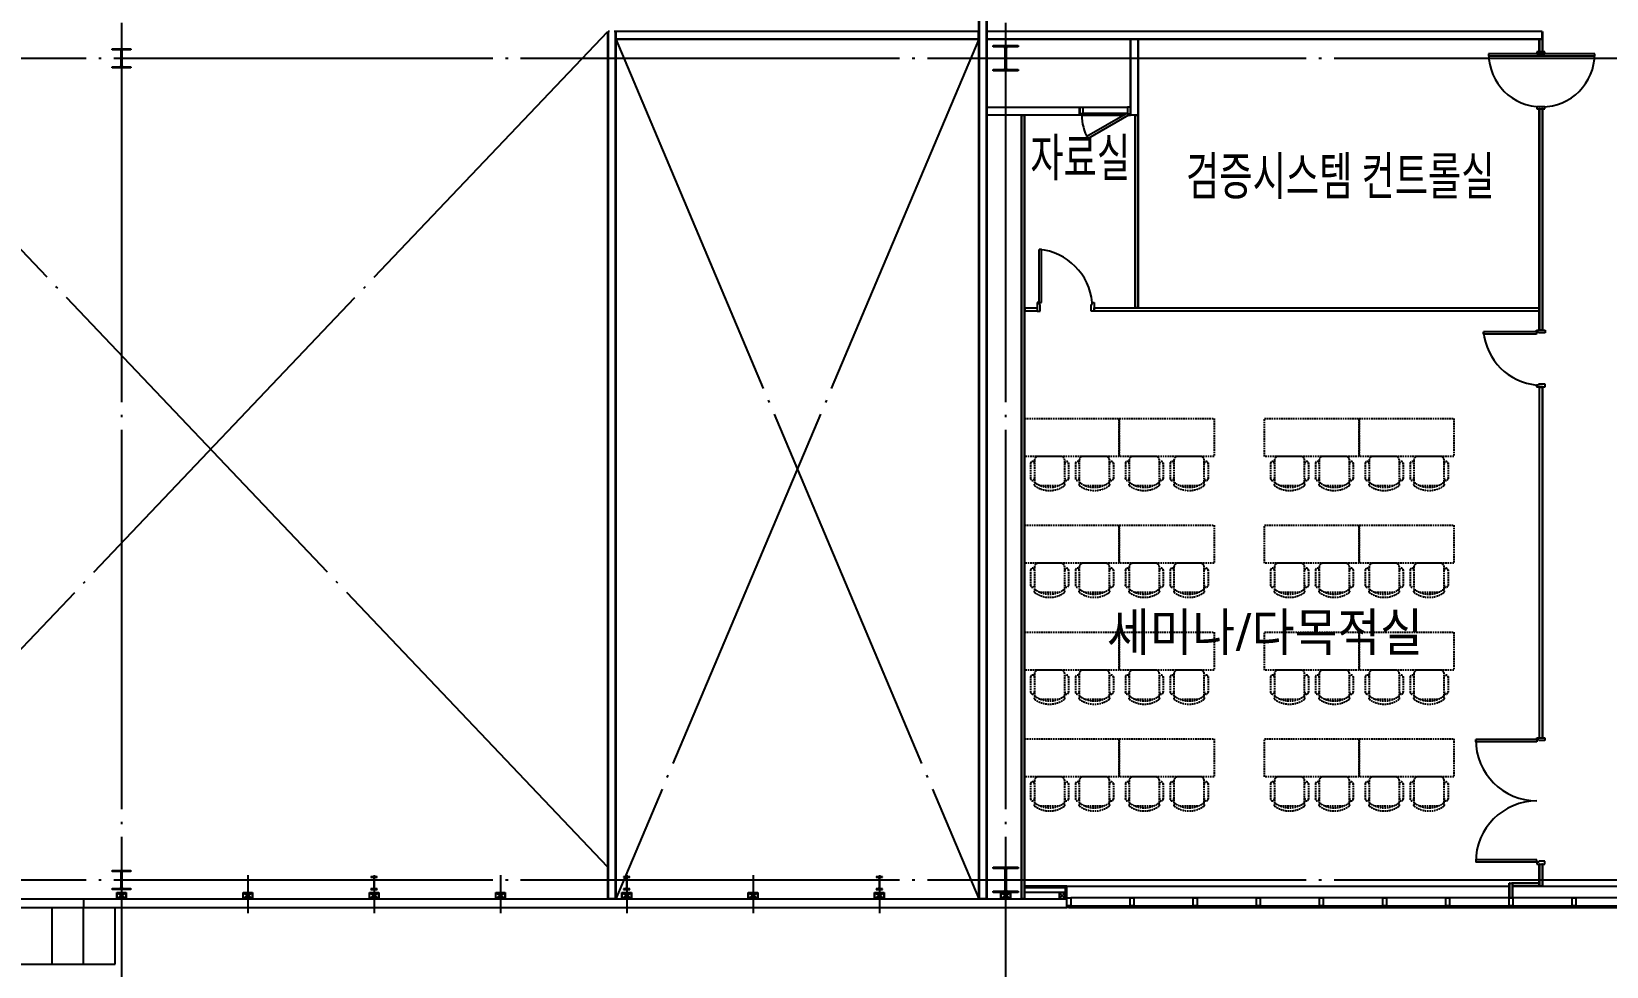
# Model space of a CAD drawing. Header units: millimetres. Extents: x -168200 to 672800, y -7409 to 118800.
# Drawn here: x 244275 to 269214, y 41530 to 56323 of the extents above; entities that cross this region are included whole.
import ezdxf
from ezdxf.enums import TextEntityAlignment as Align

# ---------------------------------------------------------------- set-up
doc = ezdxf.new("R2010")
doc.units = ezdxf.units.MM
doc.header["$LTSCALE"] = 200
doc.linetypes.add('CEN-GAUN', pattern=[32.2, 30, -1, 0.2, -1])
doc.linetypes.add('HIDDEN', pattern=[0.375, 0.25, -0.125])
for name, color, linetype in [('1 BA', 9, 'Continuous'), ('1 CEN', 15, 'CEN-GAUN'), ('1 FUR', 8, 'HIDDEN'), ('1 RM', 8, 'Continuous')]:
    doc.layers.add(name, color=color, linetype=linetype)
doc.styles.add('스타일1', font='malgun.ttf')

msp = doc.modelspace()

# ---------------------------------------------------------------- linework, layer by layer
at = {"layer": '1 BA'}
for p, q in [((259275, 42600), (259275, 56500)), ((259279, 56496), (259279, 42604)), ((259396, 42604), (259396, 56496)), ((259400, 56500), (259400, 42600)), ((253400, 42600), (253400, 56325)), ((253425, 56321), (253404, 56321)), ((253404, 56321), (253404, 42604)), ((253425, 56325), (253425, 56321)), ((253500, 56321), (253500, 56325)), ((253521, 56321), (253500, 56321)), ((253521, 42604), (253521, 56321)), ((253525, 56200), (253525, 56325)), ((253525, 56325), (253525, 42600)), ((259275, 56200), (253525, 56200)), ((259271, 56321), (253529, 56321)), ((253529, 56321), (253529, 56204)), ((253529, 56204), (259271, 56204)), ((259271, 56262.5), (259271, 56321)), ((259275, 56262.5), (259271, 56262.5)), ((259271, 56204), (259271, 56262.5)), ((259271, 56262.5), (259275, 56262.5)), ((259275, 56325), (259275, 56200)), ((259400, 56200), (259400, 56325)), ((268200, 56200), (259400, 56200)), ((268196, 56321), (259404, 56321)), ((259404, 56321), (259404, 56204)), ((259404, 56204), (268196, 56204)), ((261675, 55000), (261675, 56200)), ((261675, 56200), (261800, 56200)), ((261796, 56196), (261679, 56196)), ((261679, 56196), (261679, 55004)), ((261796, 55004), (261796, 56196)), ((261800, 56200), (261800, 55000)), ((268150, 56200), (268200, 56200)), ((268150, 56000), (268150, 56200)), ((268196, 56262.5), (268196, 56321)), ((268200, 56262.5), (268196, 56262.5)), ((268196, 56204), (268196, 56262.5)), ((268196, 56262.5), (268200, 56262.5)), ((268200, 56325), (268200, 56200)), ((268200, 56200), (268200, 56000)), ((245550, 56035), (245550, 56050)), ((245550, 56050), (245850, 56050)), ((245677, 56035), (245550, 56035)), ((245695, 55783), (245695, 56017)), ((245705, 56017), (245705, 55783)), ((245850, 56035), (245723, 56035)), ((245850, 56050), (245850, 56035)), ((259500, 56079), (259500, 56100)), ((259500, 56100), (259900, 56100)), ((259671.5, 56079), (259500, 56079)), ((259693.5, 55743), (259693.5, 56057)), ((259706.5, 56057), (259706.5, 55743)), ((259900, 56079), (259728.5, 56079)), ((259900, 56100), (259900, 56079)), ((269027.5, 55970), (267347.5, 55970)), ((267347.5, 55970), (267347.5, 55940)), ((267347.5, 55940), (269027.5, 55940)), ((268112.5, 56000), (268112.5, 55970)), ((268237.5, 56000), (268112.5, 56000)), ((268112.5, 55970), (268237.5, 55970)), ((268200, 56000), (268150, 56000)), ((268237.5, 55970), (268237.5, 56000)), ((269027.5, 55940), (269027.5, 55970)), ((245550, 55750), (245550, 55765)), ((245550, 55765), (245677, 55765)), ((245850, 55750), (245550, 55750)), ((245723, 55765), (245850, 55765)), ((245850, 55765), (245850, 55750)), ((259500, 55700), (259500, 55721)), ((259500, 55721), (259671.5, 55721)), ((259900, 55700), (259500, 55700)), ((259728.5, 55721), (259900, 55721)), ((259900, 55721), (259900, 55700)), ((259400, 55000), (259400, 55125)), ((259400, 55125), (260875, 55125)), ((260871, 55121), (259404, 55121)), ((259404, 55121), (259404, 55004)), ((260871, 55062.5), (260871, 55121)), ((260875, 55125), (260920, 55125)), ((260875, 55000), (260875, 55125)), ((260875, 55125), (260875, 55000)), ((260920, 55125), (261630, 55125)), ((260920, 55125), (260920, 55125)), ((260920, 55125), (260920, 55125)), ((260920, 55125), (260920, 55030)), ((261675, 55125), (261630, 55125)), ((261630, 55125), (261630, 55125)), ((261630, 55125), (261630, 55125)), ((261630, 55125), (261630, 55030)), ((261675, 55000), (261675, 55125)), ((268112.5, 55130), (268112.5, 55100)), ((268237.5, 55130), (268112.5, 55130)), ((268237.5, 55100), (268237.5, 55130)), ((260875, 55000), (259400, 55000)), ((259404, 55004), (260871, 55004)), ((259950, 42600), (259950, 55001.6)), ((259950, 55001.6), (260000, 55001.6)), ((260000, 55001.6), (260000, 42600)), ((260875, 55062.5), (260871, 55062.5)), ((260871, 55004), (260871, 55062.5)), ((260871, 55062.5), (260875, 55062.5)), ((260905, 55000), (260875, 55000)), ((260920, 55030), (260905, 55030)), ((260905, 55030), (260905, 55000)), ((260905, 55000), (261575, 55000)), ((260920, 55030), (261630, 55030)), ((261627.5, 55030.3), (260986.6, 54660.3)), ((261645, 55000), (261004.1, 54630)), ((261645, 55000), (261627.5, 55030.3)), ((261630, 55030), (261645, 55030)), ((261645, 55030), (261645, 55000)), ((261645, 55000), (261675, 55000)), ((261800, 55000), (261675, 55000)), ((261679, 55004), (261737.5, 55004)), ((261737.5, 55000), (261737.5, 55004)), ((261737.5, 55004), (261796, 55004)), ((261737.5, 55004), (261737.5, 55000)), ((261750, 55000), (261800, 55000)), ((261750, 51950), (261750, 55000)), ((261800, 55000), (261800, 51950)), ((268112.5, 55100), (268237.5, 55100)), ((268150, 55100), (268200, 55100)), ((268150, 51600), (268150, 55100)), ((268200, 55100), (268200, 51600)), ((260986.6, 54660.3), (261004.1, 54630)), ((260230, 52035), (260230, 52875)), ((260265, 52875), (260230, 52875)), ((260265, 52035), (260265, 52875)), ((260000, 51900), (260000, 51950)), ((260000, 51950), (260200, 51950)), ((260200, 51900), (260000, 51900)), ((260230, 52035), (260200, 52035)), ((260200, 52035), (260200, 51900)), ((260200, 51950), (260200, 51900)), ((260200, 51900), (260245, 51900)), ((260230, 52005), (260230, 52035)), ((260230, 52035), (260265, 52035)), ((260245, 52005), (260230, 52005)), ((260245, 51900), (260245, 52005)), ((260245, 51900), (260245, 51900)), ((260245, 51900), (260245, 51900)), ((261055, 51900), (261055, 52005)), ((261055, 52005), (261070, 52005)), ((261100, 51900), (261055, 51900)), ((261055, 51900), (261055, 51900)), ((261055, 51900), (261055, 51900)), ((261070, 52005), (261070, 52035)), ((261070, 52035), (261100, 52035)), ((261100, 52035), (261100, 51900)), ((261100, 51900), (261100, 51950)), ((261100, 51950), (268150, 51950)), ((268150, 51900), (261100, 51900)), ((261800, 51950), (261750, 51950)), ((268150, 51950), (268150, 51900)), ((268107.5, 51570), (267267.5, 51570)), ((267267.5, 51535), (267267.5, 51570)), ((268107.5, 51535), (267267.5, 51535)), ((268107.5, 51570), (268107.5, 51600)), ((268107.5, 51600), (268242.5, 51600)), ((268137.5, 51570), (268107.5, 51570)), ((268107.5, 51570), (268107.5, 51535)), ((268137.5, 51555), (268137.5, 51570)), ((268242.5, 51555), (268137.5, 51555)), ((268200, 51600), (268150, 51600)), ((268242.5, 51600), (268242.5, 51555)), ((268242.5, 51555), (268242.5, 51555)), ((268242.5, 51555), (268242.5, 51555)), ((268137.5, 50730), (268107.5, 50730)), ((268107.5, 50730), (268107.5, 50700)), ((268107.5, 50700), (268242.5, 50700)), ((268242.5, 50745), (268137.5, 50745)), ((268137.5, 50745), (268137.5, 50730)), ((268200, 50700), (268150, 50700)), ((268150, 50700), (268150, 45150)), ((268200, 45150), (268200, 50700)), ((268242.5, 50700), (268242.5, 50745)), ((268242.5, 50745), (268242.5, 50745)), ((268242.5, 50745), (268242.5, 50745)), ((268112.5, 45120), (268112.5, 45150)), ((268112.5, 45150), (268237.5, 45150)), ((268150, 45150), (268200, 45150)), ((268237.5, 45150), (268237.5, 45105)), ((268112.5, 45120), (267142.5, 45120)), ((267142.5, 45085), (267142.5, 45120)), ((268112.5, 45085), (267142.5, 45085)), ((268142.5, 45120), (268112.5, 45120)), ((268112.5, 45120), (268112.5, 45085)), ((268142.5, 45105), (268142.5, 45120)), ((268237.5, 45105), (268142.5, 45105)), ((268237.5, 45105), (268237.5, 45105)), ((268237.5, 45105), (268237.5, 45105)), ((268112.5, 43215), (267142.5, 43215)), ((267142.5, 43215), (267142.5, 43180)), ((268112.5, 43180), (267142.5, 43180)), ((268112.5, 43180), (268112.5, 43215)), ((268142.5, 43180), (268112.5, 43180)), ((268112.5, 43180), (268112.5, 43150)), ((268112.5, 43150), (268237.5, 43150)), ((268237.5, 43195), (268142.5, 43195)), ((268142.5, 43195), (268142.5, 43180)), ((268150, 43150), (268200, 43150)), ((268150, 42800), (268150, 43150)), ((268200, 43150), (268200, 42800)), ((268237.5, 43150), (268237.5, 43195)), ((268237.5, 43195), (268237.5, 43195)), ((268237.5, 43195), (268237.5, 43195)), ((245550, 43035), (245550, 43050)), ((245550, 43050), (245850, 43050)), ((245677, 43035), (245550, 43035)), ((245695, 42783), (245695, 43017)), ((245705, 43017), (245705, 42783)), ((245850, 43035), (245723, 43035)), ((245850, 43050), (245850, 43035)), ((249750, 42950), (249650, 42950)), ((249650, 42950), (249650, 42941)), ((249650, 42941), (249684, 42941)), ((249697, 42928), (249697, 42772)), ((249703, 42772), (249703, 42928)), ((249716, 42941), (249750, 42941)), ((249750, 42941), (249750, 42950)), ((253750, 42950), (253650, 42950)), ((253650, 42950), (253650, 42941)), ((253650, 42941), (253684, 42941)), ((253697, 42928), (253697, 42772)), ((253703, 42772), (253703, 42928)), ((253716, 42941), (253750, 42941)), ((253750, 42941), (253750, 42950)), ((257750, 42950), (257650, 42950)), ((257650, 42950), (257650, 42941)), ((257650, 42941), (257684, 42941)), ((257697, 42928), (257697, 42772)), ((257703, 42772), (257703, 42928)), ((257716, 42941), (257750, 42941)), ((257750, 42941), (257750, 42950)), ((259500, 43079), (259500, 43100)), ((259500, 43100), (259900, 43100)), ((259671.5, 43079), (259500, 43079)), ((259693.5, 42743), (259693.5, 43057)), ((259706.5, 43057), (259706.5, 42743)), ((259900, 43079), (259728.5, 43079)), ((259900, 43100), (259900, 43079)), ((245550, 42750), (245550, 42765)), ((245550, 42765), (245677, 42765)), ((245850, 42750), (245550, 42750)), ((245625, 42600), (245625, 42700)), ((245625, 42700), (245775, 42700)), ((245771, 42604), (245629, 42696)), ((245629, 42604), (245771, 42696)), ((245629, 42604), (245629, 42696)), ((245629, 42696), (245771, 42696)), ((245723, 42765), (245850, 42765)), ((245771, 42696), (245771, 42604)), ((245775, 42700), (245775, 42600)), ((245850, 42765), (245850, 42750)), ((247625, 42600), (247625, 42700)), ((247625, 42700), (247775, 42700)), ((247771, 42604), (247629, 42696)), ((247629, 42604), (247771, 42696)), ((247629, 42604), (247629, 42696)), ((247629, 42696), (247771, 42696)), ((247771, 42696), (247771, 42604)), ((247775, 42700), (247775, 42600)), ((249625, 42600), (249625, 42700)), ((249625, 42700), (249775, 42700)), ((249771, 42604), (249629, 42696)), ((249629, 42604), (249771, 42696)), ((249629, 42604), (249629, 42696)), ((249629, 42696), (249771, 42696)), ((249684, 42759), (249650, 42759)), ((249650, 42759), (249650, 42750)), ((249650, 42750), (249750, 42750)), ((249750, 42759), (249716, 42759)), ((249750, 42750), (249750, 42759)), ((249771, 42696), (249771, 42604)), ((249775, 42700), (249775, 42600)), ((251625, 42600), (251625, 42700)), ((251625, 42700), (251775, 42700)), ((251771, 42604), (251629, 42696)), ((251629, 42604), (251771, 42696)), ((251629, 42604), (251629, 42696)), ((251629, 42696), (251771, 42696)), ((251771, 42696), (251771, 42604)), ((251775, 42700), (251775, 42600)), ((253625, 42600), (253625, 42700)), ((253625, 42700), (253775, 42700)), ((253771, 42604), (253629, 42696)), ((253629, 42604), (253771, 42696)), ((253629, 42604), (253629, 42696)), ((253629, 42696), (253771, 42696)), ((253684, 42759), (253650, 42759)), ((253650, 42759), (253650, 42750)), ((253650, 42750), (253750, 42750)), ((253750, 42759), (253716, 42759)), ((253750, 42750), (253750, 42759)), ((253771, 42696), (253771, 42604)), ((253775, 42700), (253775, 42600)), ((255625, 42600), (255625, 42700)), ((255625, 42700), (255775, 42700)), ((255771, 42604), (255629, 42696)), ((255629, 42604), (255771, 42696)), ((255629, 42604), (255629, 42696)), ((255629, 42696), (255771, 42696)), ((255771, 42696), (255771, 42604)), ((255775, 42700), (255775, 42600)), ((257625, 42600), (257625, 42700)), ((257625, 42700), (257775, 42700)), ((257771, 42604), (257629, 42696)), ((257629, 42604), (257771, 42696)), ((257629, 42604), (257629, 42696)), ((257629, 42696), (257771, 42696)), ((257684, 42759), (257650, 42759)), ((257650, 42759), (257650, 42750)), ((257650, 42750), (257750, 42750)), ((257750, 42759), (257716, 42759)), ((257750, 42750), (257750, 42759)), ((257771, 42696), (257771, 42604)), ((257775, 42700), (257775, 42600)), ((259500, 42700), (259500, 42721)), ((259500, 42721), (259671.5, 42721)), ((259900, 42700), (259500, 42700)), ((259625, 42600), (259625, 42700)), ((259625, 42700), (259775, 42700)), ((259771, 42604), (259629, 42696)), ((259629, 42604), (259771, 42696)), ((259629, 42604), (259629, 42696)), ((259629, 42696), (259771, 42696)), ((259728.5, 42721), (259900, 42721)), ((259771, 42696), (259771, 42604)), ((259775, 42700), (259775, 42600)), ((259900, 42721), (259900, 42700)), ((260670, 42800), (260000, 42800)), ((260657.5, 42787.5), (260000, 42787.5)), ((260645, 42775), (260000, 42775)), ((260545, 42700), (260000, 42700)), ((260640.5, 42695.5), (260549.5, 42604.5)), ((260549.5, 42695.5), (260640.5, 42604.5)), ((260640.5, 42695.5), (260549.5, 42604.5)), ((260549.5, 42695.5), (260640.5, 42604.5)), ((260640.5, 42695.5), (260549.5, 42604.5)), ((260549.5, 42695.5), (260640.5, 42604.5)), ((260640.5, 42695.5), (260549.5, 42604.5)), ((260549.5, 42695.5), (260640.5, 42604.5)), ((260645, 42615), (260645, 42775)), ((260657.5, 42600), (260657.5, 42787.5)), ((260670, 42800), (267675, 42800)), ((260670, 42615), (260670, 42800)), ((267675, 42850), (267725, 42850)), ((267675, 42615), (267675, 42850)), ((267725, 42800), (267725, 42850)), ((267725, 42850), (268150, 42850)), ((267725, 42850), (267725, 42615)), ((267725, 42800), (270425, 42800)), ((268150, 42800), (267725, 42800)), ((268150, 42850), (268150, 42800)), ((268200, 42800), (268150, 42800)), ((209265, 42465), (260670, 42465)), ((209400, 42600), (260670, 42600)), ((245100, 42600), (245100, 42465)), ((245600, 41565), (245600, 42465)), ((245775, 42600), (245625, 42600)), ((245771, 42604), (245629, 42604)), ((247775, 42600), (247625, 42600)), ((247771, 42604), (247629, 42604)), ((249775, 42600), (249625, 42600)), ((249771, 42604), (249629, 42604)), ((251775, 42600), (251625, 42600)), ((251771, 42604), (251629, 42604)), ((253525, 42600), (253400, 42600)), ((253404, 42604), (253521, 42604)), ((253775, 42600), (253625, 42600)), ((253771, 42604), (253629, 42604)), ((255775, 42600), (255625, 42600)), ((255771, 42604), (255629, 42604)), ((257775, 42600), (257625, 42600)), ((257771, 42604), (257629, 42604)), ((259400, 42600), (259275, 42600)), ((259279, 42604), (259396, 42604)), ((259775, 42600), (259625, 42600)), ((259771, 42604), (259629, 42604)), ((260000, 42600), (259950, 42600)), ((260670, 42615), (260730, 42615)), ((260670, 42465), (260670, 42615)), ((260730, 42489), (260670, 42489)), ((260700, 42465), (260670, 42465)), ((260700, 42489), (260700, 42465)), ((260730, 42615), (260730, 42489)), ((261670, 42615), (261730, 42615)), ((261670, 42489), (261670, 42615)), ((261730, 42489), (261670, 42489)), ((261700, 42489), (261700, 42465)), ((261730, 42615), (261730, 42489)), ((262670, 42615), (262730, 42615)), ((262670, 42489), (262670, 42615)), ((262730, 42489), (262670, 42489)), ((262700, 42489), (262700, 42465)), ((262730, 42615), (262730, 42489)), ((263670, 42615), (263730, 42615)), ((263670, 42489), (263670, 42615)), ((263730, 42489), (263670, 42489)), ((263700, 42489), (263700, 42465)), ((263730, 42615), (263730, 42489)), ((264670, 42615), (264730, 42615)), ((264670, 42489), (264670, 42615)), ((264730, 42489), (264670, 42489)), ((264700, 42489), (264700, 42465)), ((264730, 42615), (264730, 42489)), ((265670, 42615), (265730, 42615)), ((265670, 42489), (265670, 42615)), ((265730, 42489), (265670, 42489)), ((265700, 42489), (265700, 42465)), ((265730, 42615), (265730, 42489)), ((266670, 42615), (266730, 42615)), ((266670, 42489), (266670, 42615)), ((266730, 42489), (266670, 42489)), ((266700, 42489), (266700, 42465)), ((266730, 42615), (266730, 42489)), ((267670, 42615), (267730, 42615)), ((267670, 42489), (267670, 42615)), ((267730, 42489), (267670, 42489)), ((267725, 42615), (267675, 42615)), ((267700, 42489), (267700, 42465)), ((267730, 42615), (267730, 42489)), ((268670, 42615), (268730, 42615)), ((268670, 42489), (268670, 42615)), ((268730, 42489), (268670, 42489)), ((268700, 42489), (268700, 42465)), ((268730, 42615), (268730, 42489)), ((240600, 41565), (245600, 41565))]:
    msp.add_line(p, q, dxfattribs=at)
at = {"layer": '1 BA', "ltscale": 253}
for p, q in [((268160, 56198.4), (268151.6, 56198.4)), ((268151.6, 56198.4), (268151.6, 56001.6)), ((268160, 56200), (268160, 56198.4)), ((268190, 56198.4), (268190, 56200)), ((268198.4, 56198.4), (268190, 56198.4)), ((268198.4, 56001.6), (268198.4, 56198.4)), ((268151.6, 56001.6), (268198.4, 56001.6)), ((259998.4, 55000), (259951.6, 55000)), ((259951.6, 55000), (259951.6, 42601.6)), ((259998.4, 42601.6), (259998.4, 55000)), ((261760, 54998.4), (261751.6, 54998.4)), ((261751.6, 54998.4), (261751.6, 51951.6)), ((261760, 55000), (261760, 54998.4)), ((261790, 54998.4), (261790, 55000)), ((261798.4, 54998.4), (261790, 54998.4)), ((261798.4, 51951.6), (261798.4, 54998.4)), ((268160, 55098.4), (268151.6, 55098.4)), ((268151.6, 55098.4), (268151.6, 51601.6)), ((268160, 55100), (268160, 55098.4)), ((268190, 55098.4), (268190, 55100)), ((268198.4, 55098.4), (268190, 55098.4)), ((268198.4, 51601.6), (268198.4, 55098.4)), ((260198.4, 51948.4), (260001.6, 51948.4)), ((260001.6, 51948.4), (260001.6, 51901.6)), ((260001.6, 51901.6), (260198.4, 51901.6)), ((260198.4, 51940), (260198.4, 51948.4)), ((260200, 51940), (260198.4, 51940)), ((260198.4, 51901.6), (260198.4, 51910)), ((260198.4, 51910), (260200, 51910)), ((268148.4, 51948.4), (261101.6, 51948.4)), ((261101.6, 51948.4), (261101.6, 51901.6)), ((261101.6, 51901.6), (268148.4, 51901.6)), ((261751.6, 51951.6), (261798.4, 51951.6)), ((268148.4, 51940), (268148.4, 51948.4)), ((268150, 51940), (268148.4, 51940)), ((268148.4, 51901.6), (268148.4, 51910)), ((268148.4, 51910), (268150, 51910)), ((268151.6, 51601.6), (268198.4, 51601.6)), ((268151.6, 45151.6), (268151.6, 50698.4)), ((268151.6, 50698.4), (268198.4, 50698.4)), ((268198.4, 50698.4), (268198.4, 45151.6)), ((268160, 45151.6), (268151.6, 45151.6)), ((268160, 45150), (268160, 45151.6)), ((268198.4, 45151.6), (268190, 45151.6)), ((268190, 45151.6), (268190, 45150)), ((268160, 43148.4), (268151.6, 43148.4)), ((268151.6, 43148.4), (268151.6, 42801.6)), ((268160, 43150), (268160, 43148.4)), ((268190, 43148.4), (268190, 43150)), ((268198.4, 43148.4), (268190, 43148.4)), ((268198.4, 42801.6), (268198.4, 43148.4)), ((267685, 42848.4), (267676.6, 42848.4)), ((267676.6, 42848.4), (267676.6, 42616.6)), ((267685, 42850), (267685, 42848.4)), ((267715, 42848.4), (267715, 42850)), ((267723.4, 42848.4), (267715, 42848.4)), ((267723.4, 42616.6), (267723.4, 42848.4)), ((267726.6, 42840), (267725, 42840)), ((267725, 42810), (267726.6, 42810)), ((268148.4, 42848.4), (267726.6, 42848.4)), ((267726.6, 42848.4), (267726.6, 42840)), ((267726.6, 42810), (267726.6, 42801.6)), ((267726.6, 42801.6), (268148.4, 42801.6)), ((268148.4, 42801.6), (268148.4, 42848.4)), ((268151.6, 42801.6), (268198.4, 42801.6)), ((259951.6, 42601.6), (259960, 42601.6)), ((259960, 42601.6), (259960, 42600)), ((259990, 42600), (259990, 42601.6)), ((259990, 42601.6), (259998.4, 42601.6)), ((267676.6, 42616.6), (267723.4, 42616.6))]:
    msp.add_line(p, q, dxfattribs=at)
at = {"layer": '1 BA', "linetype": 'Continuous'}
for p, q in [((244600, 41565), (244600, 42465)), ((245100, 41565), (245100, 42465)), ((245600, 41565), (245600, 42465)), ((273140, 42615), (260730, 42615))]:
    msp.add_line(p, q, dxfattribs=at)
at = {"layer": '1 BA', "linetype": 'Continuous', "ltscale": 2}
for p, q in [((260700, 42489), (273170, 42489)), ((260700, 42465), (273170, 42465))]:
    msp.add_line(p, q, dxfattribs=at)
at = {"layer": '1 BA'}
for points in [[(245700, 42975), (245700, 42375)], [(247700, 42975), (247700, 42375)], [(249700, 42975), (249700, 42375)], [(251700, 42975), (251700, 42375)], [(253700, 42975), (253700, 42375)], [(255700, 42975), (255700, 42375)], [(257700, 42975), (257700, 42375)], [(259700, 42975), (259700, 42375)]]:
    msp.add_lwpolyline(points, dxfattribs=at)
for points in [[(260545, 42600), (260645, 42600), (260645, 42700), (260545, 42700)], [(260549.5, 42604.5), (260640.5, 42604.5), (260640.5, 42695.5), (260549.5, 42695.5)]]:
    msp.add_lwpolyline(points, close=True, dxfattribs=at)
for centre, radius, start, end in [((245677, 56017), 18, 0, 90), ((245723, 56017), 18, 90, 180), ((259671.5, 56057), 22, 0, 90), ((259728.5, 56057), 22, 90, 180), ((268188.3, 55970.8), 840.8, 180.05479, 269.94521), ((268186.7, 55970.8), 840.8, 270.05479, 359.94521), ((245677, 55783), 18, 270, 0), ((245723, 55783), 18, 180, 270), ((259671.5, 55743), 22, 270, 0), ((259728.5, 55743), 22, 180, 270), ((261645, 55000), 740, 180, 210), ((260143.9, 51948.9), 930.1, 5.31326, 84.68674), ((268193.6, 51656.1), 930.1, 185.31326, 264.68674), ((268112.5, 45120), 970, 180, 270), ((268112.5, 43180), 970, 90, 180), ((245677, 43017), 18, 0, 90), ((245723, 43017), 18, 90, 180), ((249684, 42928), 13, 0.18413, 90.18413), ((249716, 42928), 13, 90.18413, 180.18413), ((253684, 42928), 13, 0.18413, 90.18413), ((253716, 42928), 13, 90.18413, 180.18413), ((257684, 42928), 13, 0.18413, 90.18413), ((257716, 42928), 13, 90.18413, 180.18413), ((259671.5, 43057), 22, 0, 90), ((259728.5, 43057), 22, 90, 180), ((245677, 42783), 18, 270, 0), ((245723, 42783), 18, 180, 270), ((249684, 42772), 13, 270.18413, 0.18413), ((249716, 42772), 13, 180.18413, 270.18413), ((253684, 42772), 13, 270.18413, 0.18413), ((253716, 42772), 13, 180.18413, 270.18413), ((257684, 42772), 13, 270.18413, 0.18413), ((257716, 42772), 13, 180.18413, 270.18413), ((259671.5, 42743), 22, 270, 0), ((259728.5, 42743), 22, 180, 270)]:
    msp.add_arc(centre, radius, start, end, dxfattribs=at)
at = {"layer": '1 CEN'}
for p, q in [((245700, 95100), (245700, 32900)), ((259700, 95100), (259700, 32900)), ((240825, 43100), (253400, 56325)), ((253400, 43100), (240825, 56325)), ((253525, 56200), (259275, 42600)), ((259275, 56200), (253525, 42600)), ((200500, 55900), (285700, 55900)), ((200500, 42900), (285700, 42900))]:
    msp.add_line(p, q, dxfattribs=at)
at = {"layer": '1 FUR', "ltscale": 0.5}
for p, q in [((260000, 49600), (260000, 50200)), ((260000, 50200), (261499.7, 50200)), ((261499.7, 50200), (261499.7, 49600)), ((261499.7, 49600), (261499.7, 50200)), ((261499.7, 50200), (262999.3, 50200)), ((262999.3, 50200), (262999.3, 49600)), ((263799.3, 49600), (263799.3, 50200)), ((263799.3, 50200), (265299, 50200)), ((265299, 50200), (265299, 49600)), ((265299, 49600), (265299, 50200)), ((265299, 50200), (266798.7, 50200)), ((266798.7, 50200), (266798.7, 49600)), ((261499.7, 49600), (260000, 49600)), ((260095.5, 49497.6), (260095.5, 49243)), ((260155.4, 49540.1), (260155.4, 49200.6)), ((260574.9, 49600), (260215.4, 49600)), ((260634.8, 49200.6), (260634.8, 49540.1)), ((260695.5, 49497.6), (260695.5, 49243)), ((260805.1, 49497.6), (260805.1, 49243)), ((260865, 49540.1), (260865, 49200.6)), ((261284.4, 49600), (260924.9, 49600)), ((261344.3, 49200.6), (261344.3, 49540.1)), ((261405.1, 49497.6), (261405.1, 49243)), ((262999.3, 49600), (261499.7, 49600)), ((261595.2, 49497.6), (261595.2, 49243)), ((261655.1, 49540.1), (261655.1, 49200.6)), ((262074.5, 49600), (261715, 49600)), ((262134.4, 49200.6), (262134.4, 49540.1)), ((262195.2, 49497.6), (262195.2, 49243)), ((262304.8, 49497.6), (262304.8, 49243)), ((262364.7, 49540.1), (262364.7, 49200.6)), ((262784.1, 49600), (262424.6, 49600)), ((262844, 49200.6), (262844, 49540.1)), ((262904.8, 49497.6), (262904.8, 49243)), ((265299, 49600), (263799.3, 49600)), ((263894.9, 49497.6), (263894.9, 49243)), ((263954.8, 49540.1), (263954.8, 49200.6)), ((264374.2, 49600), (264014.7, 49600)), ((264434.1, 49200.6), (264434.1, 49540.1)), ((264494.9, 49497.6), (264494.9, 49243)), ((264604.4, 49497.6), (264604.4, 49243)), ((264664.3, 49540.1), (264664.3, 49200.6)), ((265083.8, 49600), (264724.3, 49600)), ((265143.7, 49200.6), (265143.7, 49540.1)), ((265204.4, 49497.6), (265204.4, 49243)), ((266798.7, 49600), (265299, 49600)), ((265394.5, 49497.6), (265394.5, 49243)), ((265454.5, 49540.1), (265454.5, 49200.6)), ((265873.9, 49600), (265514.4, 49600)), ((265933.8, 49200.6), (265933.8, 49540.1)), ((265994.5, 49497.6), (265994.5, 49243)), ((266104.1, 49497.6), (266104.1, 49243)), ((266164, 49540.1), (266164, 49200.6)), ((266583.4, 49600), (266223.9, 49600)), ((266643.3, 49200.6), (266643.3, 49540.1)), ((266704.1, 49497.6), (266704.1, 49243)), ((260246.5, 49140.6), (260543.7, 49140.6)), ((260956.1, 49140.6), (261253.3, 49140.6)), ((261746.2, 49140.6), (262043.4, 49140.6)), ((262455.7, 49140.6), (262752.9, 49140.6)), ((264045.9, 49140.6), (264343, 49140.6)), ((264755.4, 49140.6), (265052.6, 49140.6)), ((265545.5, 49140.6), (265842.7, 49140.6)), ((266255.1, 49140.6), (266552.3, 49140.6)), ((260000, 47910), (260000, 48510)), ((260000, 48510), (261499.7, 48510)), ((261499.7, 48510), (261499.7, 47910)), ((261499.7, 47910), (261499.7, 48510)), ((261499.7, 48510), (262999.3, 48510)), ((262999.3, 48510), (262999.3, 47910)), ((263799.3, 47910), (263799.3, 48510)), ((263799.3, 48510), (265299, 48510)), ((265299, 48510), (265299, 47910)), ((265299, 47910), (265299, 48510)), ((265299, 48510), (266798.7, 48510)), ((266798.7, 48510), (266798.7, 47910)), ((261499.7, 47910), (260000, 47910)), ((260574.9, 47910), (260215.4, 47910)), ((261284.4, 47910), (260924.9, 47910)), ((262999.3, 47910), (261499.7, 47910)), ((262074.5, 47910), (261715, 47910)), ((262784.1, 47910), (262424.6, 47910)), ((265299, 47910), (263799.3, 47910)), ((264374.2, 47910), (264014.7, 47910)), ((265083.8, 47910), (264724.3, 47910)), ((266798.7, 47910), (265299, 47910)), ((265873.9, 47910), (265514.4, 47910)), ((266583.4, 47910), (266223.9, 47910)), ((260095.5, 47807.6), (260095.5, 47553)), ((260155.4, 47850.1), (260155.4, 47510.6)), ((260634.8, 47510.6), (260634.8, 47850.1)), ((260695.5, 47807.6), (260695.5, 47553)), ((260805.1, 47807.6), (260805.1, 47553)), ((260865, 47850.1), (260865, 47510.6)), ((261344.3, 47510.6), (261344.3, 47850.1)), ((261405.1, 47807.6), (261405.1, 47553)), ((261595.2, 47807.6), (261595.2, 47553)), ((261655.1, 47850.1), (261655.1, 47510.6)), ((262134.4, 47510.6), (262134.4, 47850.1)), ((262195.2, 47807.6), (262195.2, 47553)), ((262304.8, 47807.6), (262304.8, 47553)), ((262364.7, 47850.1), (262364.7, 47510.6)), ((262844, 47510.6), (262844, 47850.1)), ((262904.8, 47807.6), (262904.8, 47553)), ((263894.9, 47807.6), (263894.9, 47553)), ((263954.8, 47850.1), (263954.8, 47510.6)), ((264434.1, 47510.6), (264434.1, 47850.1)), ((264494.9, 47807.6), (264494.9, 47553)), ((264604.4, 47807.6), (264604.4, 47553)), ((264664.3, 47850.1), (264664.3, 47510.6)), ((265143.7, 47510.6), (265143.7, 47850.1)), ((265204.4, 47807.6), (265204.4, 47553)), ((265394.5, 47807.6), (265394.5, 47553)), ((265454.5, 47850.1), (265454.5, 47510.6)), ((265933.8, 47510.6), (265933.8, 47850.1)), ((265994.5, 47807.6), (265994.5, 47553)), ((266104.1, 47807.6), (266104.1, 47553)), ((266164, 47850.1), (266164, 47510.6)), ((266643.3, 47510.6), (266643.3, 47850.1)), ((266704.1, 47807.6), (266704.1, 47553)), ((260246.5, 47450.6), (260543.7, 47450.6)), ((260956.1, 47450.6), (261253.3, 47450.6)), ((261746.2, 47450.6), (262043.4, 47450.6)), ((262455.7, 47450.6), (262752.9, 47450.6)), ((264045.9, 47450.6), (264343, 47450.6)), ((264755.4, 47450.6), (265052.6, 47450.6)), ((265545.5, 47450.6), (265842.7, 47450.6)), ((266255.1, 47450.6), (266552.3, 47450.6)), ((260000, 46220), (260000, 46820)), ((260000, 46820), (261499.7, 46820)), ((261499.7, 46820), (261499.7, 46220)), ((261499.7, 46220), (261499.7, 46820)), ((261499.7, 46820), (262999.3, 46820)), ((262999.3, 46820), (262999.3, 46220)), ((263799.3, 46220), (263799.3, 46820)), ((263799.3, 46820), (265299, 46820)), ((265299, 46820), (265299, 46220)), ((265299, 46220), (265299, 46820)), ((265299, 46820), (266798.7, 46820)), ((266798.7, 46820), (266798.7, 46220)), ((261499.7, 46220), (260000, 46220)), ((260155.4, 46160.1), (260155.4, 45820.6)), ((260574.9, 46220), (260215.4, 46220)), ((260634.8, 45820.6), (260634.8, 46160.1)), ((260865, 46160.1), (260865, 45820.6)), ((261284.4, 46220), (260924.9, 46220)), ((261344.3, 45820.6), (261344.3, 46160.1)), ((262999.3, 46220), (261499.7, 46220)), ((261655.1, 46160.1), (261655.1, 45820.6)), ((262074.5, 46220), (261715, 46220)), ((262134.4, 45820.6), (262134.4, 46160.1)), ((262364.7, 46160.1), (262364.7, 45820.6)), ((262784.1, 46220), (262424.6, 46220)), ((262844, 45820.6), (262844, 46160.1)), ((265299, 46220), (263799.3, 46220)), ((263954.8, 46160.1), (263954.8, 45820.6)), ((264374.2, 46220), (264014.7, 46220)), ((264434.1, 45820.6), (264434.1, 46160.1)), ((264664.3, 46160.1), (264664.3, 45820.6)), ((265083.8, 46220), (264724.3, 46220)), ((265143.7, 45820.6), (265143.7, 46160.1)), ((266798.7, 46220), (265299, 46220)), ((265454.5, 46160.1), (265454.5, 45820.6)), ((265873.9, 46220), (265514.4, 46220)), ((265933.8, 45820.6), (265933.8, 46160.1)), ((266164, 46160.1), (266164, 45820.6)), ((266583.4, 46220), (266223.9, 46220)), ((266643.3, 45820.6), (266643.3, 46160.1)), ((260095.5, 46117.6), (260095.5, 45863)), ((260695.5, 46117.6), (260695.5, 45863)), ((260805.1, 46117.6), (260805.1, 45863)), ((261405.1, 46117.6), (261405.1, 45863)), ((261595.2, 46117.6), (261595.2, 45863)), ((262195.2, 46117.6), (262195.2, 45863)), ((262304.8, 46117.6), (262304.8, 45863)), ((262904.8, 46117.6), (262904.8, 45863)), ((263894.9, 46117.6), (263894.9, 45863)), ((264494.9, 46117.6), (264494.9, 45863)), ((264604.4, 46117.6), (264604.4, 45863)), ((265204.4, 46117.6), (265204.4, 45863)), ((265394.5, 46117.6), (265394.5, 45863)), ((265994.5, 46117.6), (265994.5, 45863)), ((266104.1, 46117.6), (266104.1, 45863)), ((266704.1, 46117.6), (266704.1, 45863)), ((260246.5, 45760.6), (260543.7, 45760.6)), ((260956.1, 45760.6), (261253.3, 45760.6)), ((261746.2, 45760.6), (262043.4, 45760.6)), ((262455.7, 45760.6), (262752.9, 45760.6)), ((264045.9, 45760.6), (264343, 45760.6)), ((264755.4, 45760.6), (265052.6, 45760.6)), ((265545.5, 45760.6), (265842.7, 45760.6)), ((266255.1, 45760.6), (266552.3, 45760.6)), ((260000, 44530), (260000, 45130)), ((260000, 45130), (261499.7, 45130)), ((261499.7, 45130), (261499.7, 44530)), ((261499.7, 44530), (261499.7, 45130)), ((261499.7, 45130), (262999.3, 45130)), ((262999.3, 45130), (262999.3, 44530)), ((263799.3, 44530), (263799.3, 45130)), ((263799.3, 45130), (265299, 45130)), ((265299, 45130), (265299, 44530)), ((265299, 44530), (265299, 45130)), ((265299, 45130), (266798.7, 45130)), ((266798.7, 45130), (266798.7, 44530)), ((261499.7, 44530), (260000, 44530)), ((260095.5, 44427.6), (260095.5, 44173)), ((260155.4, 44470.1), (260155.4, 44130.6)), ((260574.9, 44530), (260215.4, 44530)), ((260634.8, 44130.6), (260634.8, 44470.1)), ((260695.5, 44427.6), (260695.5, 44173)), ((260805.1, 44427.6), (260805.1, 44173)), ((260865, 44470.1), (260865, 44130.6)), ((261284.4, 44530), (260924.9, 44530)), ((261344.3, 44130.6), (261344.3, 44470.1)), ((261405.1, 44427.6), (261405.1, 44173)), ((262999.3, 44530), (261499.7, 44530)), ((261595.2, 44427.6), (261595.2, 44173)), ((261655.1, 44470.1), (261655.1, 44130.6)), ((262074.5, 44530), (261715, 44530)), ((262134.4, 44130.6), (262134.4, 44470.1)), ((262195.2, 44427.6), (262195.2, 44173)), ((262304.8, 44427.6), (262304.8, 44173)), ((262364.7, 44470.1), (262364.7, 44130.6)), ((262784.1, 44530), (262424.6, 44530)), ((262844, 44130.6), (262844, 44470.1)), ((262904.8, 44427.6), (262904.8, 44173)), ((265299, 44530), (263799.3, 44530)), ((263894.9, 44427.6), (263894.9, 44173)), ((263954.8, 44470.1), (263954.8, 44130.6)), ((264374.2, 44530), (264014.7, 44530)), ((264434.1, 44130.6), (264434.1, 44470.1)), ((264494.9, 44427.6), (264494.9, 44173)), ((264604.4, 44427.6), (264604.4, 44173)), ((264664.3, 44470.1), (264664.3, 44130.6)), ((265083.8, 44530), (264724.3, 44530)), ((265143.7, 44130.6), (265143.7, 44470.1)), ((265204.4, 44427.6), (265204.4, 44173)), ((266798.7, 44530), (265299, 44530)), ((265394.5, 44427.6), (265394.5, 44173)), ((265454.5, 44470.1), (265454.5, 44130.6)), ((265873.9, 44530), (265514.4, 44530)), ((265933.8, 44130.6), (265933.8, 44470.1)), ((265994.5, 44427.6), (265994.5, 44173)), ((266104.1, 44427.6), (266104.1, 44173)), ((266164, 44470.1), (266164, 44130.6)), ((266583.4, 44530), (266223.9, 44530)), ((266643.3, 44130.6), (266643.3, 44470.1)), ((266704.1, 44427.6), (266704.1, 44173)), ((260246.5, 44070.6), (260543.7, 44070.6)), ((260956.1, 44070.6), (261253.3, 44070.6)), ((261746.2, 44070.6), (262043.4, 44070.6)), ((262455.7, 44070.6), (262752.9, 44070.6)), ((264045.9, 44070.6), (264343, 44070.6)), ((264755.4, 44070.6), (265052.6, 44070.6)), ((265545.5, 44070.6), (265842.7, 44070.6)), ((266255.1, 44070.6), (266552.3, 44070.6))]:
    msp.add_line(p, q, dxfattribs=at)
for centre, radius, start, end in [((260125.5, 49488.9), 31.2, 343.7398, 196.2602), ((260215.4, 49540.1), 59.9, 90, 180), ((260574.9, 49540.1), 59.9, 0, 90), ((260665.6, 49488.9), 31.2, 343.7398, 196.2602), ((260835, 49488.9), 31.2, 343.7398, 196.2602), ((260924.9, 49540.1), 59.9, 90, 180), ((261284.4, 49540.1), 59.9, 0, 90), ((261375.1, 49488.9), 31.2, 343.7398, 196.2602), ((261625.2, 49488.9), 31.2, 343.7398, 196.2602), ((261715, 49540.1), 59.9, 90, 180), ((262074.5, 49540.1), 59.9, 0, 90), ((262165.2, 49488.9), 31.2, 343.7398, 196.2602), ((262334.7, 49488.9), 31.2, 343.7398, 196.2602), ((262424.6, 49540.1), 59.9, 90, 180), ((262784.1, 49540.1), 59.9, 0, 90), ((262874.8, 49488.9), 31.2, 343.7398, 196.2602), ((263924.8, 49488.9), 31.2, 343.7398, 196.2602), ((264014.7, 49540.1), 59.9, 90, 180), ((264374.2, 49540.1), 59.9, 0, 90), ((264464.9, 49488.9), 31.2, 343.7398, 196.2602), ((264634.4, 49488.9), 31.2, 343.7398, 196.2602), ((264724.3, 49540.1), 59.9, 90, 180), ((265083.8, 49540.1), 59.9, 0, 90), ((265174.5, 49488.9), 31.2, 343.7398, 196.2602), ((265424.5, 49488.9), 31.2, 343.7398, 196.2602), ((265514.4, 49540.1), 59.9, 90, 180), ((265873.9, 49540.1), 59.9, 0, 90), ((265964.6, 49488.9), 31.2, 343.7398, 196.2602), ((266134.1, 49488.9), 31.2, 343.7398, 196.2602), ((266223.9, 49540.1), 59.9, 90, 180), ((266583.4, 49540.1), 59.9, 0, 90), ((266674.1, 49488.9), 31.2, 343.7398, 196.2602), ((260125.5, 49251.7), 31.2, 163.7398, 16.2602), ((260173, 49153.7), 21.9, 57.97259, 216.69006), ((260215.4, 49200.6), 59.9, 180, 207.58444), ((260395.1, 49460.2), 399.4, 233.1301, 306.8699), ((260395.1, 49503.7), 392.3, 237.57575, 302.42425), ((260617.2, 49153.7), 21.9, 323.30994, 122.02741), ((260574.9, 49200.6), 59.9, 332.41556, 0), ((260665.6, 49251.7), 31.2, 163.7398, 16.2602), ((260835, 49251.7), 31.2, 163.7398, 16.2602), ((260882.6, 49153.7), 21.9, 57.97259, 216.69006), ((260924.9, 49200.6), 59.9, 180, 207.58444), ((261104.7, 49460.2), 399.4, 233.1301, 306.8699), ((261104.7, 49503.7), 392.3, 237.57575, 302.42425), ((261326.8, 49153.7), 21.9, 323.30994, 122.02741), ((261284.4, 49200.6), 59.9, 332.41556, 0), ((261375.1, 49251.7), 31.2, 163.7398, 16.2602), ((261625.2, 49251.7), 31.2, 163.7398, 16.2602), ((261672.7, 49153.7), 21.9, 57.97259, 216.69006), ((261715, 49200.6), 59.9, 180, 207.58444), ((261894.8, 49460.2), 399.4, 233.1301, 306.8699), ((261894.8, 49503.7), 392.3, 237.57575, 302.42425), ((262116.9, 49153.7), 21.9, 323.30994, 122.02741), ((262074.5, 49200.6), 59.9, 332.41556, 0), ((262165.2, 49251.7), 31.2, 163.7398, 16.2602), ((262334.7, 49251.7), 31.2, 163.7398, 16.2602), ((262382.2, 49153.7), 21.9, 57.97259, 216.69006), ((262424.6, 49200.6), 59.9, 180, 207.58444), ((262604.3, 49460.2), 399.4, 233.1301, 306.8699), ((262604.3, 49503.7), 392.3, 237.57575, 302.42425), ((262826.4, 49153.7), 21.9, 323.30994, 122.02741), ((262784.1, 49200.6), 59.9, 332.41556, 0), ((262874.8, 49251.7), 31.2, 163.7398, 16.2602), ((263924.8, 49251.7), 31.2, 163.7398, 16.2602), ((263972.4, 49153.7), 21.9, 57.97259, 216.69006), ((264014.7, 49200.6), 59.9, 180, 207.58444), ((264194.4, 49460.2), 399.4, 233.1301, 306.8699), ((264194.4, 49503.7), 392.3, 237.57575, 302.42425), ((264416.5, 49153.7), 21.9, 323.30994, 122.02741), ((264374.2, 49200.6), 59.9, 332.41556, 0), ((264464.9, 49251.7), 31.2, 163.7398, 16.2602), ((264634.4, 49251.7), 31.2, 163.7398, 16.2602), ((264681.9, 49153.7), 21.9, 57.97259, 216.69006), ((264724.3, 49200.6), 59.9, 180, 207.58444), ((264904, 49460.2), 399.4, 233.1301, 306.8699), ((264904, 49503.7), 392.3, 237.57575, 302.42425), ((265126.1, 49153.7), 21.9, 323.30994, 122.02741), ((265083.8, 49200.6), 59.9, 332.41556, 0), ((265174.5, 49251.7), 31.2, 163.7398, 16.2602), ((265424.5, 49251.7), 31.2, 163.7398, 16.2602), ((265472, 49153.7), 21.9, 57.97259, 216.69006), ((265514.4, 49200.6), 59.9, 180, 207.58444), ((265694.1, 49460.2), 399.4, 233.1301, 306.8699), ((265694.1, 49503.7), 392.3, 237.57575, 302.42425), ((265916.2, 49153.7), 21.9, 323.30994, 122.02741), ((265873.9, 49200.6), 59.9, 332.41556, 0), ((265964.6, 49251.7), 31.2, 163.7398, 16.2602), ((266134.1, 49251.7), 31.2, 163.7398, 16.2602), ((266181.6, 49153.7), 21.9, 57.97259, 216.69006), ((266223.9, 49200.6), 59.9, 180, 207.58444), ((266403.7, 49460.2), 399.4, 233.1301, 306.8699), ((266403.7, 49503.7), 392.3, 237.57575, 302.42425), ((266625.8, 49153.7), 21.9, 323.30994, 122.02741), ((266583.4, 49200.6), 59.9, 332.41556, 0), ((266674.1, 49251.7), 31.2, 163.7398, 16.2602), ((260215.4, 47850.1), 59.9, 90, 180), ((260574.9, 47850.1), 59.9, 0, 90), ((260924.9, 47850.1), 59.9, 90, 180), ((261284.4, 47850.1), 59.9, 0, 90), ((261715, 47850.1), 59.9, 90, 180), ((262074.5, 47850.1), 59.9, 0, 90), ((262424.6, 47850.1), 59.9, 90, 180), ((262784.1, 47850.1), 59.9, 0, 90), ((264014.7, 47850.1), 59.9, 90, 180), ((264374.2, 47850.1), 59.9, 0, 90), ((264724.3, 47850.1), 59.9, 90, 180), ((265083.8, 47850.1), 59.9, 0, 90), ((265514.4, 47850.1), 59.9, 90, 180), ((265873.9, 47850.1), 59.9, 0, 90), ((266223.9, 47850.1), 59.9, 90, 180), ((266583.4, 47850.1), 59.9, 0, 90), ((260125.5, 47798.9), 31.2, 343.7398, 196.2602), ((260665.6, 47798.9), 31.2, 343.7398, 196.2602), ((260835, 47798.9), 31.2, 343.7398, 196.2602), ((261375.1, 47798.9), 31.2, 343.7398, 196.2602), ((261625.2, 47798.9), 31.2, 343.7398, 196.2602), ((262165.2, 47798.9), 31.2, 343.7398, 196.2602), ((262334.7, 47798.9), 31.2, 343.7398, 196.2602), ((262874.8, 47798.9), 31.2, 343.7398, 196.2602), ((263924.8, 47798.9), 31.2, 343.7398, 196.2602), ((264464.9, 47798.9), 31.2, 343.7398, 196.2602), ((264634.4, 47798.9), 31.2, 343.7398, 196.2602), ((265174.5, 47798.9), 31.2, 343.7398, 196.2602), ((265424.5, 47798.9), 31.2, 343.7398, 196.2602), ((265964.6, 47798.9), 31.2, 343.7398, 196.2602), ((266134.1, 47798.9), 31.2, 343.7398, 196.2602), ((266674.1, 47798.9), 31.2, 343.7398, 196.2602), ((260125.5, 47561.7), 31.2, 163.7398, 16.2602), ((260173, 47463.7), 21.9, 57.97259, 216.69006), ((260215.4, 47510.6), 59.9, 180, 207.58444), ((260395.1, 47770.2), 399.4, 233.1301, 306.8699), ((260395.1, 47813.7), 392.3, 237.57575, 302.42425), ((260617.2, 47463.7), 21.9, 323.30994, 122.02741), ((260574.9, 47510.6), 59.9, 332.41556, 0), ((260665.6, 47561.7), 31.2, 163.7398, 16.2602), ((260835, 47561.7), 31.2, 163.7398, 16.2602), ((260882.6, 47463.7), 21.9, 57.97259, 216.69006), ((260924.9, 47510.6), 59.9, 180, 207.58444), ((261104.7, 47770.2), 399.4, 233.1301, 306.8699), ((261104.7, 47813.7), 392.3, 237.57575, 302.42425), ((261326.8, 47463.7), 21.9, 323.30994, 122.02741), ((261284.4, 47510.6), 59.9, 332.41556, 0), ((261375.1, 47561.7), 31.2, 163.7398, 16.2602), ((261625.2, 47561.7), 31.2, 163.7398, 16.2602), ((261672.7, 47463.7), 21.9, 57.97259, 216.69006), ((261715, 47510.6), 59.9, 180, 207.58444), ((261894.8, 47770.2), 399.4, 233.1301, 306.8699), ((261894.8, 47813.7), 392.3, 237.57575, 302.42425), ((262116.9, 47463.7), 21.9, 323.30994, 122.02741), ((262074.5, 47510.6), 59.9, 332.41556, 0), ((262165.2, 47561.7), 31.2, 163.7398, 16.2602), ((262334.7, 47561.7), 31.2, 163.7398, 16.2602), ((262382.2, 47463.7), 21.9, 57.97259, 216.69006), ((262424.6, 47510.6), 59.9, 180, 207.58444), ((262604.3, 47770.2), 399.4, 233.1301, 306.8699), ((262604.3, 47813.7), 392.3, 237.57575, 302.42425), ((262826.4, 47463.7), 21.9, 323.30994, 122.02741), ((262784.1, 47510.6), 59.9, 332.41556, 0), ((262874.8, 47561.7), 31.2, 163.7398, 16.2602), ((263924.8, 47561.7), 31.2, 163.7398, 16.2602), ((263972.4, 47463.7), 21.9, 57.97259, 216.69006), ((264014.7, 47510.6), 59.9, 180, 207.58444), ((264194.4, 47770.2), 399.4, 233.1301, 306.8699), ((264194.4, 47813.7), 392.3, 237.57575, 302.42425), ((264416.5, 47463.7), 21.9, 323.30994, 122.02741), ((264374.2, 47510.6), 59.9, 332.41556, 0), ((264464.9, 47561.7), 31.2, 163.7398, 16.2602), ((264634.4, 47561.7), 31.2, 163.7398, 16.2602), ((264681.9, 47463.7), 21.9, 57.97259, 216.69006), ((264724.3, 47510.6), 59.9, 180, 207.58444), ((264904, 47770.2), 399.4, 233.1301, 306.8699), ((264904, 47813.7), 392.3, 237.57575, 302.42425), ((265126.1, 47463.7), 21.9, 323.30994, 122.02741), ((265083.8, 47510.6), 59.9, 332.41556, 0), ((265174.5, 47561.7), 31.2, 163.7398, 16.2602), ((265424.5, 47561.7), 31.2, 163.7398, 16.2602), ((265472, 47463.7), 21.9, 57.97259, 216.69006), ((265514.4, 47510.6), 59.9, 180, 207.58444), ((265694.1, 47770.2), 399.4, 233.1301, 306.8699), ((265694.1, 47813.7), 392.3, 237.57575, 302.42425), ((265916.2, 47463.7), 21.9, 323.30994, 122.02741), ((265873.9, 47510.6), 59.9, 332.41556, 0), ((265964.6, 47561.7), 31.2, 163.7398, 16.2602), ((266134.1, 47561.7), 31.2, 163.7398, 16.2602), ((266181.6, 47463.7), 21.9, 57.97259, 216.69006), ((266223.9, 47510.6), 59.9, 180, 207.58444), ((266403.7, 47770.2), 399.4, 233.1301, 306.8699), ((266403.7, 47813.7), 392.3, 237.57575, 302.42425), ((266625.8, 47463.7), 21.9, 323.30994, 122.02741), ((266583.4, 47510.6), 59.9, 332.41556, 0), ((266674.1, 47561.7), 31.2, 163.7398, 16.2602), ((260125.5, 46108.9), 31.2, 343.7398, 196.2602), ((260215.4, 46160.1), 59.9, 90, 180), ((260574.9, 46160.1), 59.9, 0, 90), ((260665.6, 46108.9), 31.2, 343.7398, 196.2602), ((260835, 46108.9), 31.2, 343.7398, 196.2602), ((260924.9, 46160.1), 59.9, 90, 180), ((261284.4, 46160.1), 59.9, 0, 90), ((261375.1, 46108.9), 31.2, 343.7398, 196.2602), ((261625.2, 46108.9), 31.2, 343.7398, 196.2602), ((261715, 46160.1), 59.9, 90, 180), ((262074.5, 46160.1), 59.9, 0, 90), ((262165.2, 46108.9), 31.2, 343.7398, 196.2602), ((262334.7, 46108.9), 31.2, 343.7398, 196.2602), ((262424.6, 46160.1), 59.9, 90, 180), ((262784.1, 46160.1), 59.9, 0, 90), ((262874.8, 46108.9), 31.2, 343.7398, 196.2602), ((263924.8, 46108.9), 31.2, 343.7398, 196.2602), ((264014.7, 46160.1), 59.9, 90, 180), ((264374.2, 46160.1), 59.9, 0, 90), ((264464.9, 46108.9), 31.2, 343.7398, 196.2602), ((264634.4, 46108.9), 31.2, 343.7398, 196.2602), ((264724.3, 46160.1), 59.9, 90, 180), ((265083.8, 46160.1), 59.9, 0, 90), ((265174.5, 46108.9), 31.2, 343.7398, 196.2602), ((265424.5, 46108.9), 31.2, 343.7398, 196.2602), ((265514.4, 46160.1), 59.9, 90, 180), ((265873.9, 46160.1), 59.9, 0, 90), ((265964.6, 46108.9), 31.2, 343.7398, 196.2602), ((266134.1, 46108.9), 31.2, 343.7398, 196.2602), ((266223.9, 46160.1), 59.9, 90, 180), ((266583.4, 46160.1), 59.9, 0, 90), ((266674.1, 46108.9), 31.2, 343.7398, 196.2602), ((260125.5, 45871.7), 31.2, 163.7398, 16.2602), ((260173, 45773.7), 21.9, 57.97259, 216.69006), ((260215.4, 45820.6), 59.9, 180, 207.58444), ((260395.1, 46080.2), 399.4, 233.1301, 306.8699), ((260395.1, 46123.7), 392.3, 237.57575, 302.42425), ((260617.2, 45773.7), 21.9, 323.30994, 122.02741), ((260574.9, 45820.6), 59.9, 332.41556, 0), ((260665.6, 45871.7), 31.2, 163.7398, 16.2602), ((260835, 45871.7), 31.2, 163.7398, 16.2602), ((260882.6, 45773.7), 21.9, 57.97259, 216.69006), ((260924.9, 45820.6), 59.9, 180, 207.58444), ((261104.7, 46080.2), 399.4, 233.1301, 306.8699), ((261104.7, 46123.7), 392.3, 237.57575, 302.42425), ((261326.8, 45773.7), 21.9, 323.30994, 122.02741), ((261284.4, 45820.6), 59.9, 332.41556, 0), ((261375.1, 45871.7), 31.2, 163.7398, 16.2602), ((261625.2, 45871.7), 31.2, 163.7398, 16.2602), ((261672.7, 45773.7), 21.9, 57.97259, 216.69006), ((261715, 45820.6), 59.9, 180, 207.58444), ((261894.8, 46080.2), 399.4, 233.1301, 306.8699), ((261894.8, 46123.7), 392.3, 237.57575, 302.42425), ((262116.9, 45773.7), 21.9, 323.30994, 122.02741), ((262074.5, 45820.6), 59.9, 332.41556, 0), ((262165.2, 45871.7), 31.2, 163.7398, 16.2602), ((262334.7, 45871.7), 31.2, 163.7398, 16.2602), ((262382.2, 45773.7), 21.9, 57.97259, 216.69006), ((262424.6, 45820.6), 59.9, 180, 207.58444), ((262604.3, 46080.2), 399.4, 233.1301, 306.8699), ((262604.3, 46123.7), 392.3, 237.57575, 302.42425), ((262826.4, 45773.7), 21.9, 323.30994, 122.02741), ((262784.1, 45820.6), 59.9, 332.41556, 0), ((262874.8, 45871.7), 31.2, 163.7398, 16.2602), ((263924.8, 45871.7), 31.2, 163.7398, 16.2602), ((263972.4, 45773.7), 21.9, 57.97259, 216.69006), ((264014.7, 45820.6), 59.9, 180, 207.58444), ((264194.4, 46080.2), 399.4, 233.1301, 306.8699), ((264194.4, 46123.7), 392.3, 237.57575, 302.42425), ((264416.5, 45773.7), 21.9, 323.30994, 122.02741), ((264374.2, 45820.6), 59.9, 332.41556, 0), ((264464.9, 45871.7), 31.2, 163.7398, 16.2602), ((264634.4, 45871.7), 31.2, 163.7398, 16.2602), ((264681.9, 45773.7), 21.9, 57.97259, 216.69006), ((264724.3, 45820.6), 59.9, 180, 207.58444), ((264904, 46080.2), 399.4, 233.1301, 306.8699), ((264904, 46123.7), 392.3, 237.57575, 302.42425), ((265126.1, 45773.7), 21.9, 323.30994, 122.02741), ((265083.8, 45820.6), 59.9, 332.41556, 0), ((265174.5, 45871.7), 31.2, 163.7398, 16.2602), ((265424.5, 45871.7), 31.2, 163.7398, 16.2602), ((265472, 45773.7), 21.9, 57.97259, 216.69006), ((265514.4, 45820.6), 59.9, 180, 207.58444), ((265694.1, 46080.2), 399.4, 233.1301, 306.8699), ((265694.1, 46123.7), 392.3, 237.57575, 302.42425), ((265916.2, 45773.7), 21.9, 323.30994, 122.02741), ((265873.9, 45820.6), 59.9, 332.41556, 0), ((265964.6, 45871.7), 31.2, 163.7398, 16.2602), ((266134.1, 45871.7), 31.2, 163.7398, 16.2602), ((266181.6, 45773.7), 21.9, 57.97259, 216.69006), ((266223.9, 45820.6), 59.9, 180, 207.58444), ((266403.7, 46080.2), 399.4, 233.1301, 306.8699), ((266403.7, 46123.7), 392.3, 237.57575, 302.42425), ((266625.8, 45773.7), 21.9, 323.30994, 122.02741), ((266583.4, 45820.6), 59.9, 332.41556, 0), ((266674.1, 45871.7), 31.2, 163.7398, 16.2602), ((260125.5, 44418.9), 31.2, 343.7398, 196.2602), ((260215.4, 44470.1), 59.9, 90, 180), ((260574.9, 44470.1), 59.9, 0, 90), ((260665.6, 44418.9), 31.2, 343.7398, 196.2602), ((260835, 44418.9), 31.2, 343.7398, 196.2602), ((260924.9, 44470.1), 59.9, 90, 180), ((261284.4, 44470.1), 59.9, 0, 90), ((261375.1, 44418.9), 31.2, 343.7398, 196.2602), ((261625.2, 44418.9), 31.2, 343.7398, 196.2602), ((261715, 44470.1), 59.9, 90, 180), ((262074.5, 44470.1), 59.9, 0, 90), ((262165.2, 44418.9), 31.2, 343.7398, 196.2602), ((262334.7, 44418.9), 31.2, 343.7398, 196.2602), ((262424.6, 44470.1), 59.9, 90, 180), ((262784.1, 44470.1), 59.9, 0, 90), ((262874.8, 44418.9), 31.2, 343.7398, 196.2602), ((263924.8, 44418.9), 31.2, 343.7398, 196.2602), ((264014.7, 44470.1), 59.9, 90, 180), ((264374.2, 44470.1), 59.9, 0, 90), ((264464.9, 44418.9), 31.2, 343.7398, 196.2602), ((264634.4, 44418.9), 31.2, 343.7398, 196.2602), ((264724.3, 44470.1), 59.9, 90, 180), ((265083.8, 44470.1), 59.9, 0, 90), ((265174.5, 44418.9), 31.2, 343.7398, 196.2602), ((265424.5, 44418.9), 31.2, 343.7398, 196.2602), ((265514.4, 44470.1), 59.9, 90, 180), ((265873.9, 44470.1), 59.9, 0, 90), ((265964.6, 44418.9), 31.2, 343.7398, 196.2602), ((266134.1, 44418.9), 31.2, 343.7398, 196.2602), ((266223.9, 44470.1), 59.9, 90, 180), ((266583.4, 44470.1), 59.9, 0, 90), ((266674.1, 44418.9), 31.2, 343.7398, 196.2602), ((260125.5, 44181.7), 31.2, 163.7398, 16.2602), ((260665.6, 44181.7), 31.2, 163.7398, 16.2602), ((260835, 44181.7), 31.2, 163.7398, 16.2602), ((261375.1, 44181.7), 31.2, 163.7398, 16.2602), ((261625.2, 44181.7), 31.2, 163.7398, 16.2602), ((262165.2, 44181.7), 31.2, 163.7398, 16.2602), ((262334.7, 44181.7), 31.2, 163.7398, 16.2602), ((262874.8, 44181.7), 31.2, 163.7398, 16.2602), ((263924.8, 44181.7), 31.2, 163.7398, 16.2602), ((264464.9, 44181.7), 31.2, 163.7398, 16.2602), ((264634.4, 44181.7), 31.2, 163.7398, 16.2602), ((265174.5, 44181.7), 31.2, 163.7398, 16.2602), ((265424.5, 44181.7), 31.2, 163.7398, 16.2602), ((265964.6, 44181.7), 31.2, 163.7398, 16.2602), ((266134.1, 44181.7), 31.2, 163.7398, 16.2602), ((266674.1, 44181.7), 31.2, 163.7398, 16.2602), ((260173, 44083.7), 21.9, 57.97259, 216.69006), ((260215.4, 44130.6), 59.9, 180, 207.58444), ((260395.1, 44390.2), 399.4, 233.1301, 306.8699), ((260395.1, 44433.7), 392.3, 237.57575, 302.42425), ((260617.2, 44083.7), 21.9, 323.30994, 122.02741), ((260574.9, 44130.6), 59.9, 332.41556, 0), ((260882.6, 44083.7), 21.9, 57.97259, 216.69006), ((260924.9, 44130.6), 59.9, 180, 207.58444), ((261104.7, 44390.2), 399.4, 233.1301, 306.8699), ((261104.7, 44433.7), 392.3, 237.57575, 302.42425), ((261326.8, 44083.7), 21.9, 323.30994, 122.02741), ((261284.4, 44130.6), 59.9, 332.41556, 0), ((261672.7, 44083.7), 21.9, 57.97259, 216.69006), ((261715, 44130.6), 59.9, 180, 207.58444), ((261894.8, 44390.2), 399.4, 233.1301, 306.8699), ((261894.8, 44433.7), 392.3, 237.57575, 302.42425), ((262116.9, 44083.7), 21.9, 323.30994, 122.02741), ((262074.5, 44130.6), 59.9, 332.41556, 0), ((262382.2, 44083.7), 21.9, 57.97259, 216.69006), ((262424.6, 44130.6), 59.9, 180, 207.58444), ((262604.3, 44390.2), 399.4, 233.1301, 306.8699), ((262604.3, 44433.7), 392.3, 237.57575, 302.42425), ((262826.4, 44083.7), 21.9, 323.30994, 122.02741), ((262784.1, 44130.6), 59.9, 332.41556, 0), ((263972.4, 44083.7), 21.9, 57.97259, 216.69006), ((264014.7, 44130.6), 59.9, 180, 207.58444), ((264194.4, 44390.2), 399.4, 233.1301, 306.8699), ((264194.4, 44433.7), 392.3, 237.57575, 302.42425), ((264416.5, 44083.7), 21.9, 323.30994, 122.02741), ((264374.2, 44130.6), 59.9, 332.41556, 0), ((264681.9, 44083.7), 21.9, 57.97259, 216.69006), ((264724.3, 44130.6), 59.9, 180, 207.58444), ((264904, 44390.2), 399.4, 233.1301, 306.8699), ((264904, 44433.7), 392.3, 237.57575, 302.42425), ((265126.1, 44083.7), 21.9, 323.30994, 122.02741), ((265083.8, 44130.6), 59.9, 332.41556, 0), ((265472, 44083.7), 21.9, 57.97259, 216.69006), ((265514.4, 44130.6), 59.9, 180, 207.58444), ((265694.1, 44390.2), 399.4, 233.1301, 306.8699), ((265694.1, 44433.7), 392.3, 237.57575, 302.42425), ((265916.2, 44083.7), 21.9, 323.30994, 122.02741), ((265873.9, 44130.6), 59.9, 332.41556, 0), ((266181.6, 44083.7), 21.9, 57.97259, 216.69006), ((266223.9, 44130.6), 59.9, 180, 207.58444), ((266403.7, 44390.2), 399.4, 233.1301, 306.8699), ((266403.7, 44433.7), 392.3, 237.57575, 302.42425), ((266625.8, 44083.7), 21.9, 323.30994, 122.02741), ((266583.4, 44130.6), 59.9, 332.41556, 0)]:
    msp.add_arc(centre, radius, start, end, dxfattribs=at)

# ---------------------------------------------------------------- texts
at = {"layer": '1 RM', "style": '스타일1'}
for s, width, p in [('자료실', 0.7, (260882, 54337.3)), ('검증시스템 컨트롤실', 0.7, (264998.7, 54044.6)), ('세미나/다목적실', 0.9, (263805.3, 46827.3))]:
    msp.add_text(s, height=600, dxfattribs=dict(at, width=width)).set_placement(p, align=Align.MIDDLE)

doc.saveas('drawing.dxf')
